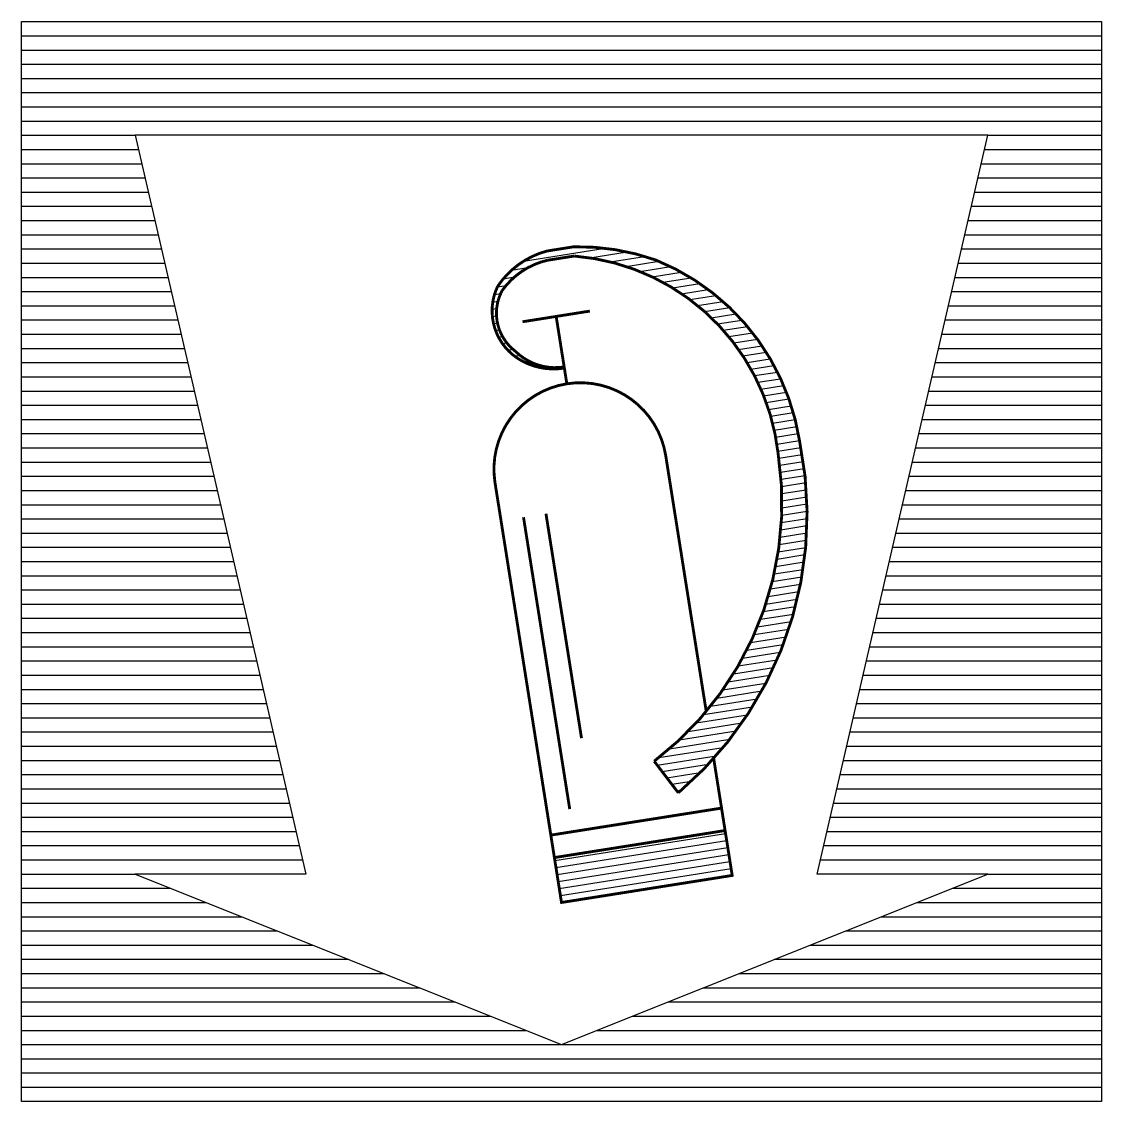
# Model space of a CAD drawing. Header units: millimetres. Extents: x -3 to 2253, y -3 to 1300.
# Drawn here: x 800.25 to 809.75, y 700.25 to 709.75 of the extents above; entities that cross this region are included whole.
import ezdxf

# ---------------------------------------------------------------- set-up
doc = ezdxf.new("R2010")
doc.units = ezdxf.units.MM
doc.layers.add('ROOD', color=1, linetype='Continuous')
doc.layers.add('VEILIG', color=7, linetype='Continuous')

# ---------------------------------------------------------------- blocks, each defined once
blk = doc.blocks.new('*X492')
at = {"color": 0}
for p, q in [((61.5, 121.375), (71, 121.375)), ((61.5, 121.25), (71, 121.25)), ((61.5, 121.125), (71, 121.125)), ((61.5, 121), (71, 121)), ((61.5, 120.875), (71, 120.875)), ((61.5, 120.75), (71, 120.75)), ((61.5, 120.625), (71, 120.625)), ((61.5, 120.5), (62.5, 120.5)), ((70, 120.5), (71, 120.5)), ((61.5, 120.375), (62.5288, 120.375)), ((69.9712, 120.375), (71, 120.375)), ((61.5, 120.25), (62.5577, 120.25)), ((69.9423, 120.25), (71, 120.25)), ((61.5, 120.125), (62.5865, 120.125)), ((69.9135, 120.125), (71, 120.125)), ((61.5, 120), (62.6154, 120)), ((69.8846, 120), (71, 120)), ((61.5, 119.875), (62.6442, 119.875)), ((69.8558, 119.875), (71, 119.875)), ((61.5, 119.75), (62.6731, 119.75)), ((69.8269, 119.75), (71, 119.75)), ((61.5, 119.625), (62.7019, 119.625)), ((69.7981, 119.625), (71, 119.625)), ((61.5, 119.5), (62.7308, 119.5)), ((69.7692, 119.5), (71, 119.5)), ((61.5, 119.375), (62.7596, 119.375)), ((69.7404, 119.375), (71, 119.375)), ((61.5, 119.25), (62.7885, 119.25)), ((69.7115, 119.25), (71, 119.25)), ((61.5, 119.125), (62.8173, 119.125)), ((69.6827, 119.125), (71, 119.125)), ((61.5, 119), (62.8462, 119)), ((69.6538, 119), (71, 119)), ((61.5, 118.875), (62.875, 118.875)), ((69.625, 118.875), (71, 118.875)), ((61.5, 118.75), (62.9038, 118.75)), ((69.5962, 118.75), (71, 118.75)), ((61.5, 118.625), (62.9327, 118.625)), ((69.5673, 118.625), (71, 118.625)), ((61.5, 118.5), (62.9615, 118.5)), ((69.5385, 118.5), (71, 118.5)), ((61.5, 118.375), (62.9904, 118.375)), ((69.5096, 118.375), (71, 118.375)), ((61.5, 118.25), (63.0192, 118.25)), ((69.4808, 118.25), (71, 118.25)), ((61.5, 118.125), (63.0481, 118.125)), ((69.4519, 118.125), (71, 118.125)), ((61.5, 118), (63.0769, 118)), ((69.4231, 118), (71, 118)), ((61.5, 117.875), (63.1058, 117.875)), ((69.3942, 117.875), (71, 117.875)), ((61.5, 117.75), (63.1346, 117.75)), ((69.3654, 117.75), (71, 117.75)), ((61.5, 117.625), (63.1635, 117.625)), ((69.3365, 117.625), (71, 117.625)), ((61.5, 117.5), (63.1923, 117.5)), ((69.3077, 117.5), (71, 117.5)), ((61.5, 117.375), (63.2212, 117.375)), ((69.2788, 117.375), (71, 117.375)), ((61.5, 117.25), (63.25, 117.25)), ((69.25, 117.25), (71, 117.25)), ((61.5, 117.125), (63.2788, 117.125)), ((69.2212, 117.125), (71, 117.125)), ((61.5, 117), (63.3077, 117)), ((69.1923, 117), (71, 117)), ((61.5, 116.875), (63.3365, 116.875)), ((69.1635, 116.875), (71, 116.875)), ((61.5, 116.75), (63.3654, 116.75)), ((69.1346, 116.75), (71, 116.75)), ((61.5, 116.625), (63.3942, 116.625)), ((69.1058, 116.625), (71, 116.625)), ((61.5, 116.5), (63.4231, 116.5)), ((69.0769, 116.5), (71, 116.5)), ((61.5, 116.375), (63.4519, 116.375)), ((69.0481, 116.375), (71, 116.375)), ((61.5, 116.25), (63.4808, 116.25)), ((69.0192, 116.25), (71, 116.25)), ((61.5, 116.125), (63.5096, 116.125)), ((68.9904, 116.125), (71, 116.125)), ((61.5, 116), (63.5385, 116)), ((68.9615, 116), (71, 116)), ((61.5, 115.875), (63.5673, 115.875)), ((68.9327, 115.875), (71, 115.875)), ((61.5, 115.75), (63.5962, 115.75)), ((68.9038, 115.75), (71, 115.75)), ((61.5, 115.625), (63.625, 115.625)), ((68.875, 115.625), (71, 115.625)), ((61.5, 115.5), (63.6538, 115.5)), ((68.8462, 115.5), (71, 115.5)), ((61.5, 115.375), (63.6827, 115.375)), ((68.8173, 115.375), (71, 115.375)), ((61.5, 115.25), (63.7115, 115.25)), ((68.7885, 115.25), (71, 115.25)), ((61.5, 115.125), (63.7404, 115.125)), ((68.7596, 115.125), (71, 115.125)), ((61.5, 115), (63.7692, 115)), ((68.7308, 115), (71, 115)), ((61.5, 114.875), (63.7981, 114.875)), ((68.7019, 114.875), (71, 114.875)), ((61.5, 114.75), (63.8269, 114.75)), ((68.6731, 114.75), (71, 114.75)), ((61.5, 114.625), (63.8558, 114.625)), ((68.6442, 114.625), (71, 114.625)), ((61.5, 114.5), (63.8846, 114.5)), ((68.6154, 114.5), (71, 114.5)), ((61.5, 114.375), (63.9135, 114.375)), ((68.5865, 114.375), (71, 114.375)), ((61.5, 114.25), (63.9423, 114.25)), ((68.5577, 114.25), (71, 114.25)), ((61.5, 114.125), (63.9712, 114.125)), ((68.5288, 114.125), (71, 114.125)), ((61.5, 114), (62.5, 114)), ((70, 114), (71, 114)), ((61.5, 113.875), (62.8125, 113.875)), ((69.6875, 113.875), (71, 113.875)), ((61.5, 113.75), (63.125, 113.75)), ((69.375, 113.75), (71, 113.75)), ((61.5, 113.625), (63.4375, 113.625)), ((69.0625, 113.625), (71, 113.625)), ((61.5, 113.5), (63.75, 113.5)), ((68.75, 113.5), (71, 113.5)), ((61.5, 113.375), (64.0625, 113.375)), ((68.4375, 113.375), (71, 113.375)), ((61.5, 113.25), (64.375, 113.25)), ((68.125, 113.25), (71, 113.25)), ((61.5, 113.125), (64.6875, 113.125)), ((67.8125, 113.125), (71, 113.125)), ((61.5, 113), (65, 113)), ((67.5, 113), (71, 113)), ((61.5, 112.875), (65.3125, 112.875)), ((67.1875, 112.875), (71, 112.875)), ((61.5, 112.75), (65.625, 112.75)), ((66.875, 112.75), (71, 112.75)), ((61.5, 112.625), (65.9375, 112.625)), ((66.5625, 112.625), (71, 112.625)), ((61.5, 112.5), (71, 112.5)), ((61.5, 112.375), (71, 112.375)), ((61.5, 112.25), (71, 112.25)), ((61.5, 112.125), (71, 112.125))]:
    blk.add_line(p, q, dxfattribs=at)
blk = doc.blocks.new('*X491')
at = {"color": 0}
for p, q in [((90.754, 116.375), (92.2746, 116.375)), ((90.754, 116.3125), (92.2746, 116.3125)), ((90.754, 116.25), (92.2746, 116.25)), ((90.754, 116.1875), (92.2746, 116.1875)), ((90.754, 116.125), (92.2746, 116.125)), ((90.754, 116.0625), (92.2746, 116.0625))]:
    blk.add_line(p, q, dxfattribs=at)
blk = doc.blocks.new('*X490')
at = {"color": 0}
for p, q in [((91.3074, 121.625), (92.0331, 121.625)), ((91.19, 121.5625), (91.3363, 121.5625)), ((91.8885, 121.5625), (92.2212, 121.5625)), ((91.044, 121.4375), (91.1214, 121.4375)), ((91.107, 121.5), (91.2065, 121.5)), ((92.0579, 121.5), (92.3658, 121.5)), ((92.1917, 121.4375), (92.4832, 121.4375)), ((91.0082, 121.375), (91.0635, 121.375)), ((92.304, 121.375), (92.578, 121.375)), ((90.9672, 121.25), (91.008, 121.25)), ((90.9831, 121.3125), (91.0296, 121.3125)), ((92.4016, 121.3125), (92.6627, 121.3125)), ((92.4879, 121.25), (92.7392, 121.25)), ((90.9595, 121.1875), (90.9967, 121.1875)), ((90.9598, 121.125), (90.9949, 121.125)), ((92.5653, 121.1875), (92.8087, 121.1875)), ((92.6354, 121.125), (92.8724, 121.125)), ((90.9679, 121.0625), (91.0025, 121.0625)), ((92.6991, 121.0625), (92.9309, 121.0625)), ((90.9843, 121), (91.02, 121)), ((91.01, 120.9375), (91.0489, 120.9375)), ((92.7575, 121), (92.9847, 121)), ((92.811, 120.9375), (93.0344, 120.9375)), ((91.0465, 120.875), (91.0921, 120.875)), ((92.8602, 120.875), (93.0804, 120.875)), ((91.0974, 120.8125), (91.1454, 120.8125)), ((91.1697, 120.75), (91.2143, 120.75)), ((92.9055, 120.8125), (93.1228, 120.8125)), ((92.9472, 120.75), (93.162, 120.75)), ((91.2796, 120.6875), (91.3243, 120.6875)), ((92.9855, 120.6875), (93.1982, 120.6875)), ((93.0208, 120.625), (93.2316, 120.625)), ((93.0531, 120.5625), (93.2623, 120.5625)), ((93.0826, 120.5), (93.2904, 120.5)), ((93.1095, 120.4375), (93.316, 120.4375)), ((93.1339, 120.375), (93.3394, 120.375)), ((93.1559, 120.3125), (93.3604, 120.3125)), ((93.1755, 120.25), (93.3793, 120.25)), ((93.1929, 120.1875), (93.396, 120.1875)), ((93.2081, 120.125), (93.4106, 120.125)), ((93.2211, 120.0625), (93.4233, 120.0625)), ((93.2321, 120), (93.4339, 120)), ((93.2409, 119.9375), (93.4426, 119.9375)), ((93.2478, 119.875), (93.4493, 119.875)), ((93.2526, 119.8125), (93.4541, 119.8125)), ((93.2554, 119.75), (93.457, 119.75)), ((93.255, 119.625), (93.4601, 119.625)), ((93.2562, 119.6875), (93.458, 119.6875)), ((93.2536, 119.5625), (93.4613, 119.5625)), ((93.2486, 119.4375), (93.46, 119.4375)), ((93.2518, 119.5), (93.4613, 119.5)), ((93.244, 119.375), (93.4576, 119.375)), ((93.2308, 119.25), (93.449, 119.25)), ((93.2381, 119.3125), (93.4539, 119.3125)), ((93.222, 119.1875), (93.4429, 119.1875)), ((93.2003, 119.0625), (93.4269, 119.0625)), ((93.2119, 119.125), (93.4355, 119.125)), ((93.1873, 119), (93.417, 119)), ((93.1568, 118.875), (93.3934, 118.875)), ((93.1728, 118.9375), (93.4058, 118.9375)), ((93.1203, 118.75), (93.3646, 118.75)), ((93.1393, 118.8125), (93.3796, 118.8125)), ((93.0997, 118.6875), (93.3482, 118.6875)), ((93.0535, 118.5625), (93.3113, 118.5625)), ((93.0774, 118.625), (93.3305, 118.625)), ((93.0279, 118.5), (93.2908, 118.5)), ((92.9714, 118.375), (93.2454, 118.375)), ((93.0006, 118.4375), (93.2688, 118.4375)), ((92.9404, 118.3125), (93.2204, 118.3125)), ((92.8724, 118.1875), (93.1659, 118.1875)), ((92.9074, 118.25), (93.194, 118.25)), ((92.8354, 118.125), (93.1362, 118.125)), ((92.7545, 118), (93.0717, 118)), ((92.7961, 118.0625), (93.1048, 118.0625)), ((92.7104, 117.9375), (93.0368, 117.9375)), ((92.6145, 117.8125), (92.9613, 117.8125)), ((92.6638, 117.875), (93, 117.875)), ((92.5622, 117.75), (92.9206, 117.75)), ((92.4479, 117.625), (92.8326, 117.625)), ((92.5067, 117.6875), (92.8777, 117.6875)), ((92.3854, 117.5625), (92.7852, 117.5625)), ((92.2477, 117.4375), (92.6827, 117.4375)), ((92.3188, 117.5), (92.7353, 117.5)), ((92.1715, 117.375), (92.6274, 117.375)), ((92.0012, 117.25), (92.5074, 117.25)), ((92.0897, 117.3125), (92.569, 117.3125)), ((91.9049, 117.1875), (92.4422, 117.1875)), ((91.7742, 117.0625), (92.3001, 117.0625)), ((91.7993, 117.125), (92.3733, 117.125)), ((91.8079, 117), (92.2221, 117)), ((91.8417, 116.9375), (92.1389, 116.9375)), ((91.8754, 116.875), (92.0497, 116.875)), ((91.9091, 116.8125), (91.9535, 116.8125))]:
    blk.add_line(p, q, dxfattribs=at)
blk = doc.blocks.new('1521')
at = {"layer": 'VEILIG'}
for p, q in [((-4.75, -4.75), (-4.75, 4.75)), ((-4.75, 4.75), (4.75, 4.75)), ((4.75, 4.75), (4.75, -4.75)), ((4.75, -4.75), (-4.75, -4.75))]:
    blk.add_line(p, q, dxfattribs=at)
blk.add_lwpolyline([(-3.75, -2.75), (0, -4.25), (3.75, -2.75), (2.25, -2.75), (3.75, 3.75), (-3.75, 3.75), (-2.25, -2.75)], close=True, dxfattribs=at)
at = {"layer": 'VEILIG', "const_width": 0.025}
blk.add_lwpolyline([(1.0279, -2.0353, 0.274398), (2.0949, 1.0586, 0.264177), (0.8287, 2.6528, 0.09009), (0.1083, 2.769), (-0.1285, 2.7314, 0.181696), (-0.5618, 2.4208, 0.371832), (-0.3906, 1.7904, 0.189827), (0.0251, 1.7017), (0.0235, 1.7117, -0.237504), (-0.4048, 1.8486, -0.371832), (-0.5215, 2.3847, -0.181696), (-0.1252, 2.65), (0.1117, 2.6875, -0.36), (1.9061, 0.9468, -0.274398), (0.8156, -1.7571)], format="xyb", close=True, dxfattribs=at)
for points in [[(-0.3432, 2.1092), (0.2495, 2.2031)], [(0.047, 1.5635), (-0.0469, 2.1562)], [(-0.3343, 0.3894), (0.0724, -2.1786)], [(-0.1368, 0.4207), (0.1761, -1.5547)], [(-0.0939, -2.4074), (1.4081, -2.1695)], [(-0.0626, -2.6049), (1.4393, -2.367)]]:
    blk.add_lwpolyline(points, dxfattribs=at)
blk.add_lwpolyline([(1.2734, -1.3194), (0.9169, 0.9315, 1), (-0.585, 0.6936), (0, -3), (1.5019, -2.7621), (1.339, -1.7333)], format="xyb", dxfattribs=at)
at = {"layer": 'ROOD'}
blk.add_blockref('*X492', (-66.25, -116.75), dxfattribs=at)
at = {"layer": 'VEILIG', "rotation": 8.999999999999998}
for name in ['*X490', '*X491']:
    blk.add_blockref(name, (-71.4903, -131.7689), dxfattribs=at)

msp = doc.modelspace()

# ---------------------------------------------------------------- block references
msp.add_blockref('1521', (805, 705))

doc.saveas('drawing.dxf')
